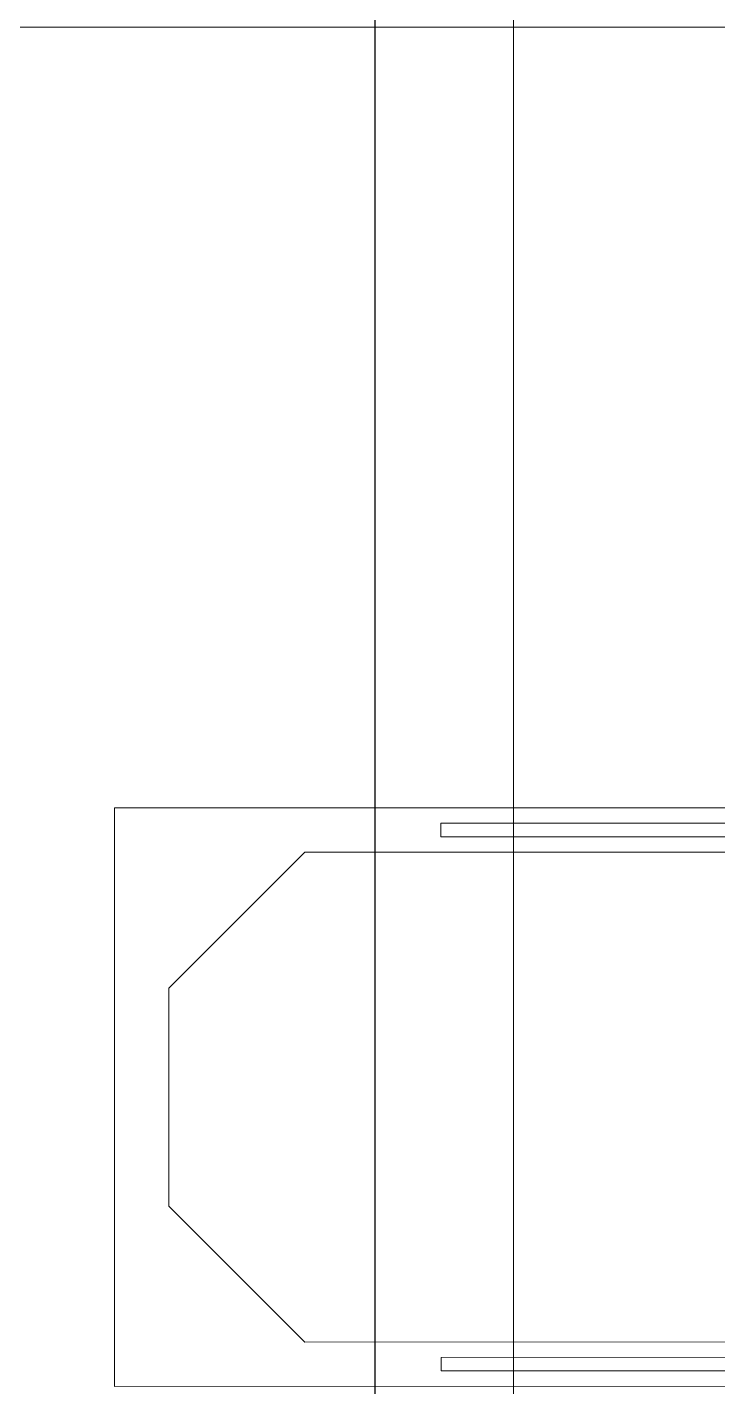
# Model space of a CAD drawing. Header units: metres. Extents: x 75097 to 220695, y -1557923 to -1361206.
# Drawn here: x 172485 to 173500, y -1417277 to -1415279 of the extents above; entities that cross this region are included whole.
import ezdxf

# ---------------------------------------------------------------- set-up
doc = ezdxf.new("R2010")
doc.units = ezdxf.units.M
doc.layers.get('0').update_dxf_attribs({"lineweight": 0})
for name, color, linetype, lineweight in [('A-100 - Copy$0$Medical Equipment and Furniture', 8, 'Continuous', 0), ('A-100 - Copy$0$Medical Equipment and Furniture1', 8, 'Continuous', 5), ('A-100 - Copy$0$Walls', 8, 'Continuous', 0), ('E-LG', 245, 'Continuous', 30)]:
    doc.layers.add(name, color=color, linetype=linetype, lineweight=lineweight)
doc.layers.add('EXF', color=7, linetype='Continuous', lineweight=0, true_color=0x4e7e3e)

# ---------------------------------------------------------------- blocks, each defined once
blk = doc.blocks.new('A-100 - Copy$0$HF16786E-P')
at = {"layer": 'A-100 - Copy$0$Medical Equipment and Furniture1'}
for p, q in [((0, 0.425), (-2.14, 0.425)), ((-2.14, 0.425), (-2.14, -0.425)), ((-0.48, 0.4025), (-1.66, 0.4025)), ((-1.66, 0.3825), (-1.66, 0.4025)), ((-0.48, 0.3825), (-1.66, 0.3825)), ((-1.86, 0.36), (-2.06, 0.16)), ((-0.28, 0.36), (-1.86, 0.36)), ((-2.06, 0.16), (-2.06, -0.16)), ((-2.06, -0.16), (-1.86, -0.36)), ((-1.86, -0.36), (-0.28, -0.36)), ((-0.48, -0.3825), (-1.66, -0.3825)), ((-1.66, -0.3825), (-1.66, -0.4025)), ((-0.48, -0.4025), (-1.66, -0.4025)), ((-2.14, -0.425), (0, -0.425))]:
    blk.add_line(p, q, dxfattribs=at)
blk = doc.blocks.new('A-100 - Copy')
at = {"layer": 'A-100 - Copy$0$Walls'}
blk.add_line((175033.3, -1415279.2, 0), (169601.2, -1415279.2, 0), dxfattribs=at)
at = {"layer": 'A-100 - Copy$0$Medical Equipment and Furniture', "xscale": 1000, "yscale": 1000, "zscale": 1000, "rotation": 0.01499365941642081}
blk.add_blockref('A-100 - Copy$0$HF16786E-P', (174753.3, -1416850.9, 0), dxfattribs=at)

msp = doc.modelspace()

# ---------------------------------------------------------------- linework, layer by layer
at = {"layer": 'E-LG', "color": 1}
msp.add_lwpolyline([(167298.6, -1445828), (167298.6, -1427992.5), (162293.9, -1427992.5), (162140.8, -1427847.7), (162256.4, -1427725.4), (163407, -1427725.4), (163503.9, -1427618.9), (163605.4, -1427732.2), (167672.2, -1427732.2), (167672.2, -1424590.5), (168445.6, -1424180.6), (168629.6, -1424450), (173372.2, -1424450), (173372.2, -1417539.6), (174490.1, -1417539.6), (174594.1, -1417487.6), (174493.6, -1417437.8), (172996.7, -1417437.8), (172996.7, -1413950.7), (172882.2, -1413890.9), (172996.7, -1413847), (172996.7, -1412914.2), (172882.2, -1412870.9)], dxfattribs=at)
at = {"layer": 'EXF', "color": 85}
msp.add_lwpolyline([(161785, -1395991.1), (161904.6, -1396128.5), (165976.8, -1396128.5), (165976.8, -1397607.5), (172947.6, -1397607.5), (173101.3, -1397241.1), (173200, -1397607.5), (173200, -1421773.1), (174564.6, -1421773.1), (174839.8, -1421910.7), (174805.1, -1421939.9), (174803.5, -1426913.3), (173771.1, -1426913.3), (173753.9, -1426896.1), (173737, -1426913), (164536.3, -1426913.3), (164536.3, -1420424.4)], dxfattribs=at)

# ---------------------------------------------------------------- next in the draw order: block references
msp.add_blockref('A-100 - Copy', (0, 0))

doc.saveas('drawing.dxf')
